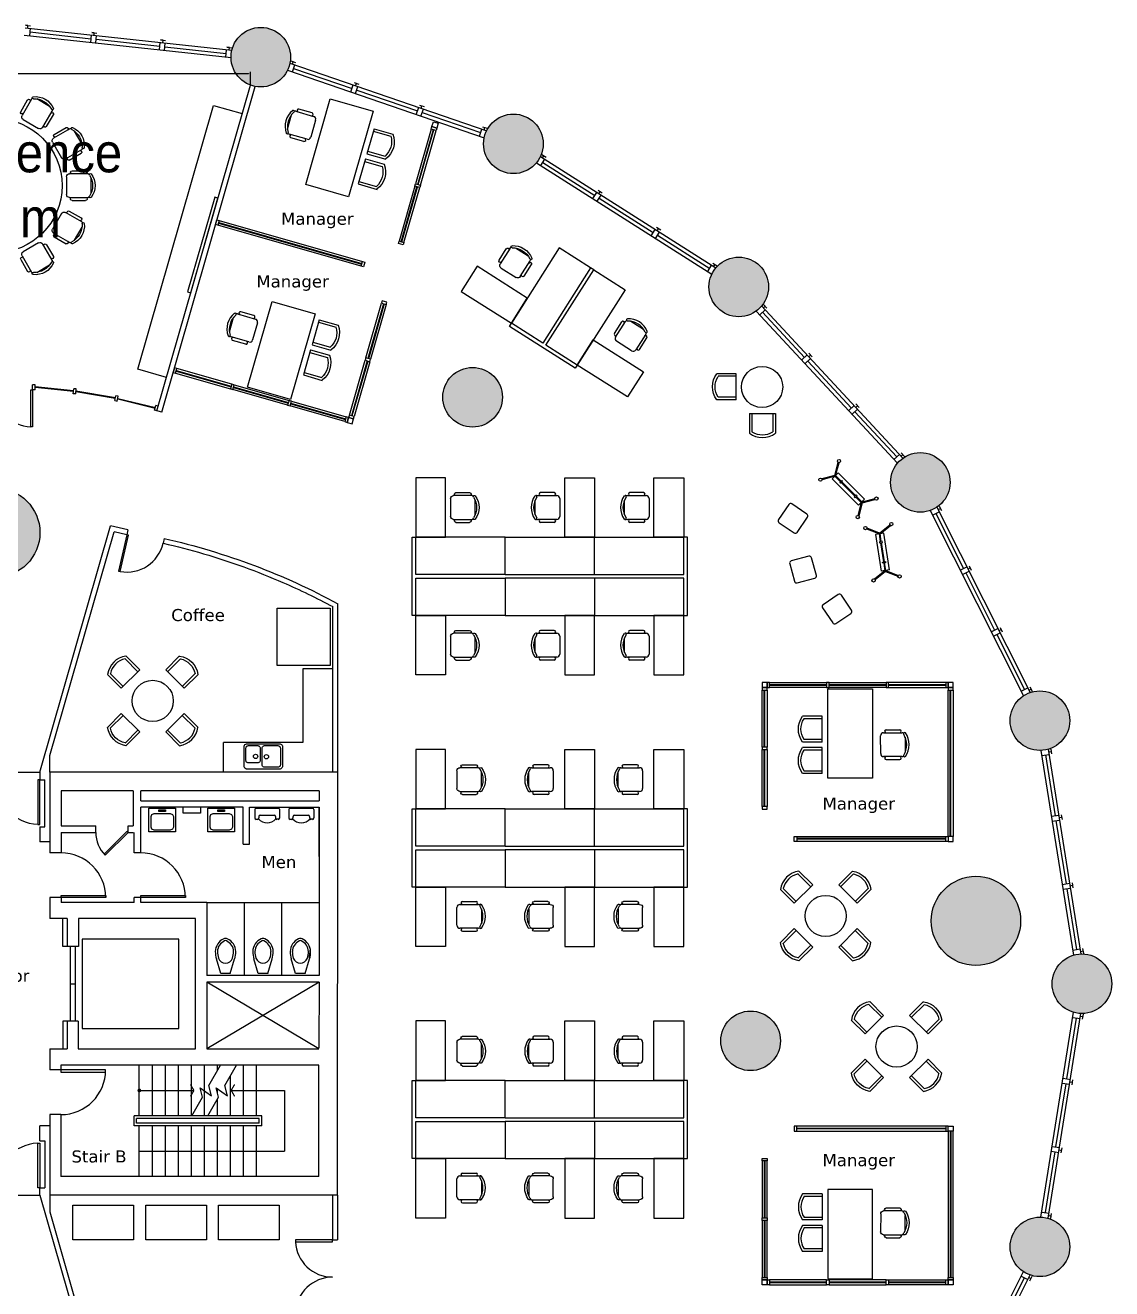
# Model space of a CAD drawing. Header units: centimetres. Extents: x -2286 to 2286, y -2018 to 2018.
# Drawn here: x 61 to 2286, y -625 to 1963 of the extents above; entities that cross this region are included whole.
import ezdxf
from ezdxf.enums import TextEntityAlignment as Align

# ---------------------------------------------------------------- set-up
doc = ezdxf.new("R2010")
doc.units = ezdxf.units.CM
for name, color, linetype in [('A-door', 3, 'Continuous'), ('A-door-elev', 44, 'Continuous'), ('A-eqpt', 181, 'Continuous'), ('A-flor-patn', 5, 'Continuous'), ('A-flor-shft', 5, 'Continuous'), ('A-flor-strs', 12, 'Continuous'), ('A-mlwk', 30, 'Continuous'), ('A-note', 7, 'Continuous'), ('A-plbg-fixt', 3, 'Continuous'), ('A-wall', 1, 'Continuous'), ('A-wall-core', 7, 'Continuous'), ('A-wall-head', 8, 'Continuous'), ('A-wall-shel', 9, 'Continuous'), ('Elevator', 6, 'Continuous'), ('Equipment', 8, 'Continuous'), ('Text', 7, 'Continuous')]:
    doc.layers.add(name, color=color, linetype=linetype)
for name, color, linetype, true_color in [('A-flor-fill', 7, 'Continuous', 0xe8eafd), ('A-furn', 7, 'Continuous', 0x007300), ('A-furn-glass', 7, 'Continuous', 0x009494), ('A-furn-syst', 7, 'Continuous', 0x850000), ('A-shel-fill', 7, 'Continuous', 0x949494)]:
    doc.layers.add(name, color=color, linetype=linetype, true_color=true_color)
doc.styles.add('Annotative', font='arial.ttf', dxfattribs={"width": 0.9, "height": 0.4})
doc.styles.get("Standard").update_dxf_attribs({"font": 'arial.ttf'})
doc.styles.add('Title', font='verdana.ttf')
doc.dimstyles.new('Annotative', dxfattribs={"dimtxt": 0.18, "dimasz": 0.18, "dimexe": 0.18, "dimexo": 0.0625, "dimgap": 0.09, "dimtad": 0, "dimtih": 1, "dimtoh": 1, "dimdec": 0, "dimzin": 0, "dimdsep": 46, "dimtxsty": 'Standard', "dimcen": 0.09, "dimadec": 0, "dimazin": 0, "dimtfac": 1, "dimtdec": 0, "dimtofl": 0, "dimtmove": 0, "dimatfit": 3, "dimfxl": 1, "dimtolj": 1, "dimtzin": 0, "dimarcsym": 0})

# ---------------------------------------------------------------- blocks, each defined once
blk = doc.blocks.new('OfficeChair')
at = {"color": 0}
for p, q in [((-12, 4.4), (-12, 15.4)), ((-9.6, 2.4), (-9.6, 17.4)), ((-6, 19.8), (6, 19.8)), ((9.6, 17.4), (9.6, 2.4)), ((12, 4.4), (12, 15.4)), ((7.2, 0), (-7.2, 0))]:
    blk.add_line(p, q, dxfattribs=at)
for centre, radius, start, end in [((0, 7), 16, 53.8255, 126.1745), ((0, 5.3), 15.7, 57.5758, 122.4242), ((-10.8, 15.4), 1.2, 0, 180), ((-8.9, 19.2), 0.863, 126.1745, 306.1745), ((-7.2, 17.4), 2.4, 153.7164, 180), ((8.9, 19.2), 0.863, 233.8255, 53.8255), ((7.2, 17.4), 2.4, 0, 26.2836), ((10.8, 15.4), 1.2, 0, 180), ((-10.8, 4.4), 1.2, 180, 0), ((-7.2, 2.4), 2.4, 180, 270), ((7.2, 2.4), 2.4, 270, 0), ((10.8, 4.4), 1.2, 180, 0)]:
    blk.add_arc(centre, radius, start, end, dxfattribs=at)
blk = doc.blocks.new('CoffeeChair')
at = {"linetype": 'Continuous'}
for p, q in [((-10.5, 0), (-10.5, 15.8)), ((-8.4, 0), (-8.4, 14.7)), ((8.4, 0), (8.4, 14.7)), ((10.5, 0), (10.5, 15.8)), ((10.5, 0), (-10.5, 0))]:
    blk.add_line(p, q, dxfattribs=at)
for radius, start, end in [(17.5, 53.2508, 126.7494), (15.4, 57.0637, 122.9369)]:
    blk.add_arc((0, 1.7), radius, start, end, dxfattribs=at)
blk = doc.blocks.new('Sink')
for points in [[(-13, 20.5), (13, 20.5), (13.6, 20.4), (14.2, 20.2), (14.8, 19.8), (15.2, 19.2), (15.4, 18.6), (15.5, 18), (15.5, 2.5), (15.4, 1.9), (15.2, 1.2), (14.8, 0.7), (14.2, 0.3), (13.6, 0.1), (13, 0), (-13, 0), (-13.6, 0.1), (-14.2, 0.3), (-14.8, 0.7), (-15.2, 1.2), (-15.4, 1.9), (-15.5, 2.5), (-15.5, 18), (-15.4, 18.6), (-15.2, 19.2), (-14.8, 19.8), (-14.2, 20.2), (-13.6, 20.4), (-13, 20.5)], [(-11.8, 19), (-1, 19), (-0.5, 18.9), (0, 18.7), (0.4, 18.4), (0.7, 18), (0.9, 17.5), (1, 17), (1, 3.5), (0.9, 3), (0.7, 2.5), (0.4, 2.1), (0, 1.8), (-0.5, 1.6), (-1, 1.5), (-11.8, 1.5), (-12.3, 1.6), (-12.8, 1.8), (-13.2, 2.1), (-13.5, 2.5), (-13.7, 3), (-13.8, 3.5), (-13.8, 17), (-13.7, 17.5), (-13.5, 18), (-13.2, 18.4), (-12.8, 18.7), (-12.3, 18.9), (-11.8, 19)], [(4.5, 15.5), (12, 15.5), (12.5, 15.4), (13, 15.2), (13.4, 14.9), (13.7, 14.5), (13.9, 14), (14, 13.5), (14, 3.5), (13.9, 3), (13.7, 2.5), (13.4, 2.1), (13, 1.8), (12.5, 1.6), (12, 1.5), (4.5, 1.5), (4, 1.6), (3.5, 1.8), (3.1, 2.1), (2.8, 2.5), (2.6, 3), (2.5, 3.5), (2.5, 13.5), (2.6, 14), (2.8, 14.5), (3.1, 14.9), (3.5, 15.2), (4, 15.4), (4.5, 15.5)]]:
    blk.add_lwpolyline(points)
for centre in [(-2.5, 10.5), (6.2, 10.2)]:
    blk.add_circle(centre, 1.75)
blk = doc.blocks.new('*D8')
at = {"layer": 'Defpoints', "color": 0, "transparency": 16777216}
for p in [(522.3, 1864), (-522.1, 1840.8), (522.3, 1840.8)]:
    blk.add_point(p, dxfattribs=at)
at = {"layer": 'Text', "color": 0, "lineweight": -2, "transparency": 16777216}
for p, q in [((-522.1, 1842.1), (-522.1, 1867.6)), ((-518.5, 1864), (-6.9, 1864)), ((518.7, 1864), (7.1, 1864)), ((522.3, 1842.1), (522.3, 1867.6))]:
    blk.add_line(p, q, dxfattribs=at)
at = {"layer": 'Text', "color": 0, "transparency": 16777216}
for points in [[(-518.5, 1864.6), (-518.5, 1863.4), (-522.1, 1864)], [(518.7, 1864.6), (518.7, 1863.4), (522.3, 1864)]]:
    blk.add_solid(points, dxfattribs=at)
at = {"layer": 'Text', "color": 0, "transparency": 16777216, "insert": (0.1, 1864), "char_height": 3.6, "attachment_point": 5}
blk.add_mtext('\\A1;1044', dxfattribs=at)

msp = doc.modelspace()

# ---------------------------------------------------------------- hatches: boundary and pattern name
at = {"layer": 'A-flor-fill'}
h = msp.add_hatch(color=256, dxfattribs=at)
h.dxf.hatch_style = 1
h.paths.add_polyline_path([(1038.4, 1201.3, 1), (916.5, 1201.3, 1)])
h.paths.add_polyline_path([(1916.5, 128.7, 1), (2099.4, 128.7, 1)])
h.paths.add_polyline_path([(1607.5, -116.9, 1), (1485.6, -116.9, 1)])
h.paths.add_polyline_path([(91.6, 924, 1), (-91.3, 924, 1)])
h.paths.add_polyline_path([(111.5, -760.3, 1), (50.5, -760.3, 1)])
h.paths.add_polyline_path([(732.6, -993.2, 1), (671.7, -993.2, 1)])
h.paths.add_polyline_path([(59.5, -1204.3, 1), (-123.4, -1204.3, 1)])
h.paths.add_polyline_path([(-973.9, -803.5, 1), (-1095.8, -803.5, 1)])
h.paths.add_polyline_path([(-1140.8, -685.1, 1), (-1201.8, -685.1, 1)])
h.paths.add_polyline_path([(-1052.9, 776.1, 1), (-1113.9, 776.1, 1)])
h.paths.add_polyline_path([(-1309.9, 671.1, 1), (-1127.1, 671.1, 1)])
at = {"layer": 'A-shel-fill'}
h = msp.add_hatch(color=256, dxfattribs=at)
h.dxf.hatch_style = 1
h.paths.add_polyline_path([(604.7, 1897.8, 1), (482.7, 1897.8, 1)])
h.paths.add_polyline_path([(1121.9, 1720.3, 1), (1000, 1720.3, 1)])
h.paths.add_polyline_path([(1461.4, 1427.3, 1), (1583.4, 1427.3, 1)])
h.paths.add_polyline_path([(1833.2, 1026.9, 1), (1955.1, 1026.9, 1)])
h.paths.add_polyline_path([(2200, 538.9, 1), (2078.1, 538.9, 1)])
h.paths.add_polyline_path([(2164.1, 0, 1), (2286, 0, 1)])
h.paths.add_polyline_path([(2200, -538.9, 1), (2078.1, -538.9, 1)])
h.paths.add_polyline_path([(1955.1, -1026.9, 1), (1833.2, -1026.9, 1)])
h.paths.add_polyline_path([(1583.4, -1427.3, 1), (1461.4, -1427.3, 1)])
h.paths.add_polyline_path([(1121.9, -1720.3, 1), (1000, -1720.3, 1)])
h.paths.add_polyline_path([(604.7, -1897.8, 1), (482.7, -1897.8, 1)])
h.paths.add_polyline_path([(-482.7, -1897.8, 1), (-604.7, -1897.8, 1)])
h.paths.add_polyline_path([(-1000, -1720.3, 1), (-1121.9, -1720.3, 1)])
h.paths.add_polyline_path([(-1461.4, -1427.3, 1), (-1583.4, -1427.3, 1)])
h.paths.add_polyline_path([(-1833.2, -1026.9, 1), (-1955.1, -1026.9, 1)])
h.paths.add_polyline_path([(-2200, -538.9, 1), (-2078.1, -538.9, 1)])
h.paths.add_polyline_path([(-2164.1, 0, 1), (-2286, 0, 1)])
h.paths.add_polyline_path([(-2078.1, 538.9, 1), (-2200, 538.9, 1)])
h.paths.add_polyline_path([(-1833.2, 1026.9, 1), (-1955.1, 1026.9, 1)])
h.paths.add_polyline_path([(-1583.4, 1427.3, 1), (-1461.4, 1427.3, 1)])
h.paths.add_polyline_path([(-1121.9, 1720.3, 1), (-1000, 1720.3, 1)])
h.paths.add_polyline_path([(-604.7, 1897.8, 1), (-482.7, 1897.8, 1)])

# ---------------------------------------------------------------- linework, layer by layer
at = {"layer": 'A-door'}
for points in [[(76.5, 1140.6), (72.7, 1140.6), (72.7, 1216.8), (76.5, 1216.8)], [(252.2, 845.2), (256, 844.4), (273.1, 918.6), (269.4, 919.5)], [(91.6, 417.9), (87.1, 417.9), (87.1, 326.5), (91.6, 326.5)], [(91.3, -417.9), (86.9, -417.9), (86.9, -326.5), (91.3, -326.5)], [(614.6, -524.6), (614.6, -528.4), (690.8, -528.4), (690.8, -524.6)]]:
    msp.add_lwpolyline(points, close=True, dxfattribs=at)
for points in [[(225.2, 263.3), (271.9, 309.9), (269.6, 312.2), (222.9, 265.5), (225.2, 263.3)], [(226.2, 176.6), (134.7, 176.6), (134.7, 181), (226.2, 181), (226.2, 176.6)], [(389.4, 176.6), (297.9, 176.6), (297.9, 181), (389.4, 181), (389.4, 176.6)], [(225.9, -176.6), (134.5, -176.6), (134.5, -181), (225.9, -181), (225.9, -176.6)]]:
    msp.add_lwpolyline(points, dxfattribs=at)
for centre, radius, start, end in [((76.5, 1216.8), 76.3, 180, 267.1376), ((269.4, 919.5), 76.3, 259.8729, 347.0104), ((91.6, 417.9), 91.4, 180, 267.217), ((271.9, 309.9), 66, 180, 225), ((134.7, 176.6), 91.4, 0, 90), ((297.9, 176.6), 91.4, 0, 90), ((134.5, -176.6), 91.4, 270, 0), ((91.3, -417.9), 91.4, 92.783, 180), ((690.8, -524.6), 76.3, 182.8477, 269.9853), ((690.8, -677.2), 76.3, 90.0147, 177.1523)]:
    msp.add_arc(centre, radius, start, end, dxfattribs=at)
at = {"layer": 'A-door-elev'}
for p, q in [((153.6, 76.3), (153.6, -76.3)), ((163.7, 76.3), (163.7, -76.3)), ((153.6, 0), (163.7, 0))]:
    msp.add_line(p, q, dxfattribs=at)
at = {"layer": 'A-eqpt'}
msp.add_lwpolyline([(685.8, 651.8), (577.4, 651.8), (577.4, 769.6), (685.8, 769.6)], close=True, dxfattribs=at)
at = {"layer": 'A-flor-patn'}
for centre, radius in [((977.4, 1201.3), 61), ((0.1, 924), 91.4), ((2008, 128.7), 91.4), ((1546.5, -116.9), 61)]:
    msp.add_circle(centre, radius, dxfattribs=at)
at = {"layer": 'A-flor-shft'}
for p, q in [((663.1, 3.2), (433, -133.4)), ((662.8, -133.4), (433.2, 3.2))]:
    msp.add_line(p, q, dxfattribs=at)
at = {"layer": 'A-flor-strs'}
for p, q in [((295, -270.6), (295, -166.4)), ((321.7, -270.6), (321.7, -166.4)), ((348.3, -270.6), (348.3, -166.4)), ((375, -270.6), (375, -166.4)), ((401.7, -270.6), (401.7, -166.4)), ((428.3, -270.6), (428.3, -166.4)), ((508.3, -270.6), (508.3, -166.4)), ((535, -270.6), (535, -166.4)), ((481.7, -270.6), (481.7, -188.3)), ((455, -224.5), (455, -215.2)), ((455, -270.6), (455, -235.5)), ((545.7, -270.6), (284.1, -270.6)), ((284.1, -290.9), (284.1, -270.6)), ((540.6, -275.7), (289.2, -275.7)), ((289.2, -285.8), (289.2, -275.7)), ((540.6, -285.8), (540.6, -275.7)), ((545.7, -290.9), (545.7, -270.6)), ((545.7, -290.9), (284.1, -290.9)), ((540.6, -285.8), (289.2, -285.8)), ((295, -343), (295, -290.9)), ((321.7, -395), (321.7, -290.9)), ((348.3, -395), (348.3, -290.9)), ((375, -395), (375, -290.9)), ((401.7, -395), (401.7, -290.9)), ((428.3, -395), (428.3, -290.9)), ((455, -395), (455, -290.9)), ((481.7, -395), (481.7, -290.9)), ((508.3, -395), (508.3, -290.9)), ((535, -395), (535, -290.9)), ((295, -343), (592.4, -343)), ((295, -395), (295, -343))]:
    msp.add_line(p, q, dxfattribs=at)
for points in [[(402.6, -270.6), (424.3, -232.1), (419.6, -213.3), (442.8, -229.6), (437.6, -208.6), (461.5, -166.4)], [(435.1, -270.6), (456.9, -232.1), (452.2, -213.3), (475.4, -229.6), (470.2, -208.6), (494.1, -166.4)]]:
    msp.add_lwpolyline(points, dxfattribs=at)
at = {"layer": 'A-flor-strs', "const_width": 2.54, "flags": 128}
for points in [[(406.8, -218.5), (399.7, -206.3)], [(483.1, -218.3), (490.1, -206.1)], [(406.8, -218.5), (399.7, -230.8)], [(483.1, -218.3), (490.1, -230.6)]]:
    msp.add_lwpolyline(points, dxfattribs=at)
at = {"layer": 'A-flor-strs', "const_width": 3.81, "flags": 128}
msp.add_lwpolyline([(293.1, -218.5, 1), (296.9, -218.5, 1)], format="xyb", close=True, dxfattribs=at)
at = {"layer": 'A-flor-strs', "flags": 128}
for points in [[(295, -218.5), (406.8, -218.5)], [(483.2, -218.5), (592.4, -218.5), (592.4, -343)]]:
    msp.add_lwpolyline(points, dxfattribs=at)
at = {"layer": 'A-furn'}
for p, q in [((1154.7, 1507.3), (1056.7, 1352.9)), ((1219, 1466.5), (1154.7, 1507.3)), ((1219, 1466.5), (1154.7, 1507.3)), ((1225.4, 1462.4), (1289.8, 1421.6)), ((1225.4, 1462.4), (1289.8, 1421.6)), ((1289.8, 1421.6), (1191.8, 1267.2)), ((1718.8, 1041.3), (1725.8, 1067.6)), ((1720.6, 1040.8), (1727.7, 1067.1)), ((1718.8, 1041.3), (1692.4, 1034.2)), ((1719.2, 1039.4), (1692.9, 1032.4)), ((1726, 1046.2), (1713.9, 1034.1)), ((1720.6, 1040.8), (1719.2, 1039.4)), ((1719.2, 1039.4), (1730.4, 1028.3)), ((1731.7, 1029.7), (1720.6, 1040.8)), ((1779.9, 992.3), (1726, 1046.2)), ((1713.9, 1034.1), (1767.7, 980.2)), ((1732.2, 1026.5), (1760.2, 998.5)), ((1761.5, 999.8), (1733.5, 1027.8)), ((1762, 996.7), (1773.1, 985.5)), ((1774.5, 986.9), (1763.3, 998)), ((1773.1, 985.5), (1766, 959.2)), ((1779.9, 992.3), (1767.7, 980.2)), ((1775, 985), (1767.9, 958.7)), ((1773.1, 985.5), (1774.5, 986.9)), ((1774.5, 986.9), (1800.8, 993.9)), ((1775, 985), (1801.3, 992.1)), ((1810.5, 923.1), (1785.1, 932.9)), ((1810.5, 923.1), (1831.7, 940.2)), ((1811.7, 921.6), (1832.9, 938.7)), ((1043.9, 914.4), (861.1, 914.4)), ((1043.9, 914.4), (1226.8, 914.4)), ((1043.9, 838.2), (1043.9, 914.4)), ((1043.9, 838.2), (1043.9, 914.4)), ((1226.8, 914.4), (1409.7, 914.4)), ((1226.8, 838.2), (1226.8, 914.4)), ((1809.8, 921.3), (1784.4, 931.1)), ((1819.2, 922.7), (1802.3, 920.1)), ((1802.3, 920.1), (1814, 844.8)), ((1811.7, 921.6), (1809.8, 921.3)), ((1809.8, 921.3), (1812.2, 905.7)), ((1814.1, 906), (1811.7, 921.6)), ((1831, 847.5), (1819.2, 922.7)), ((1812.6, 903.2), (1818.7, 864.1)), ((1820.6, 864.4), (1814.5, 903.5)), ((1819.1, 861.5), (1821.6, 846)), ((1823.4, 846.3), (1821, 861.8)), ((1043.9, 830.6), (1043.9, 754.4)), ((1043.9, 830.6), (1043.9, 754.4)), ((1226.8, 830.6), (1226.8, 754.4)), ((1821.6, 846), (1800.3, 828.9)), ((1822.7, 844.5), (1801.5, 827.4)), ((1831, 847.5), (1814, 844.8)), ((1821.6, 846), (1823.4, 846.3)), ((1822.7, 844.5), (1848.2, 834.7)), ((1823.4, 846.3), (1848.9, 836.4)), ((1043.9, 754.4), (861.1, 754.4)), ((1043.9, 754.4), (1226.8, 754.4)), ((1226.8, 754.4), (1409.7, 754.4)), ((1043.9, 358.1), (861.1, 358.1)), ((1043.9, 281.9), (1043.9, 358.1)), ((1043.9, 281.9), (1043.9, 358.1)), ((1043.9, 358.1), (1226.8, 358.1)), ((1226.8, 358.1), (1409.7, 358.1)), ((1226.8, 281.9), (1226.8, 358.1)), ((1043.9, 274.3), (1043.9, 198.1)), ((1043.9, 274.3), (1043.9, 198.1)), ((1226.8, 274.3), (1226.8, 198.1)), ((1043.9, 198.1), (861.1, 198.1)), ((1043.9, 198.1), (1226.8, 198.1)), ((1226.8, 198.1), (1409.7, 198.1)), ((1043.9, -198.1), (861.1, -198.1)), ((1043.9, -274.3), (1043.9, -198.1)), ((1043.9, -274.3), (1043.9, -198.1)), ((1043.9, -198.1), (1226.8, -198.1)), ((1226.8, -198.1), (1409.7, -198.1)), ((1226.8, -274.3), (1226.8, -198.1)), ((1043.9, -281.9), (1043.9, -358.1)), ((1043.9, -281.9), (1043.9, -358.1)), ((1226.8, -281.9), (1226.8, -358.1)), ((1043.9, -358.1), (861.1, -358.1)), ((1043.9, -358.1), (1226.8, -358.1)), ((1226.8, -358.1), (1409.7, -358.1))]:
    msp.add_line(p, q, dxfattribs=at)
for points in [[(686, 1812.5), (773.9, 1787.3), (723.5, 1611.5), (635.6, 1636.7)], [(1089.3, 1404.4), (986.4, 1469.7), (953.7, 1418.2), (1056.7, 1352.9)], [(567.1, 1397.4), (655, 1372.2), (604.6, 1196.4), (516.7, 1221.6)], [(1224.5, 1318.7), (1327.4, 1253.3), (1294.7, 1201.9), (1191.8, 1267.2)], [(922, 914.4), (922, 1036.3), (861.1, 1036.3), (861.1, 914.4)], [(1165.9, 914.4), (1165.9, 1036.3), (1226.8, 1036.3), (1226.8, 914.4)], [(1348.7, 914.4), (1348.7, 1036.3), (1409.7, 1036.3), (1409.7, 914.4)], [(1734.9, 1029.2), (1733.1, 1031), (1729, 1027), (1730.8, 1025.1)], [(1762.9, 1001.2), (1764.7, 999.4), (1760.6, 995.3), (1758.8, 997.1)], [(1816.4, 903.8), (1816, 906.3), (1810.3, 905.4), (1810.7, 902.9)], [(1822.5, 864.7), (1822.9, 862.1), (1817.2, 861.2), (1816.8, 863.8)], [(922, 754.4), (922, 632.5), (861.1, 632.5), (861.1, 754.4)], [(1165.9, 754.4), (1165.9, 632.5), (1226.8, 632.5), (1226.8, 754.4)], [(1348.7, 754.4), (1348.7, 632.5), (1409.7, 632.5), (1409.7, 754.4)], [(1796.1, 421.2), (1704.7, 421.1), (1704.5, 604), (1795.9, 604.1)], [(922, 358.1), (922, 480.1), (861.1, 480.1), (861.1, 358.1)], [(1165.9, 358.1), (1165.9, 480.1), (1226.8, 480.1), (1226.8, 358.1)], [(1348.7, 358.1), (1348.7, 480.1), (1409.7, 480.1), (1409.7, 358.1)], [(922, 198.1), (922, 76.2), (861.1, 76.2), (861.1, 198.1)], [(1165.9, 198.1), (1165.9, 76.2), (1226.8, 76.2), (1226.8, 198.1)], [(1348.7, 198.1), (1348.7, 76.2), (1409.7, 76.2), (1409.7, 198.1)], [(922, -198.1), (922, -76.2), (861.1, -76.2), (861.1, -198.1)], [(1165.9, -198.1), (1165.9, -76.2), (1226.8, -76.2), (1226.8, -198.1)], [(1348.7, -198.1), (1348.7, -76.2), (1409.7, -76.2), (1409.7, -198.1)], [(922, -358.1), (922, -480.1), (861.1, -480.1), (861.1, -358.1)], [(1165.9, -358.1), (1165.9, -480.1), (1226.8, -480.1), (1226.8, -358.1)], [(1348.7, -358.1), (1348.7, -480.1), (1409.7, -480.1), (1409.7, -358.1)], [(1796.1, -421.2), (1704.7, -421.1), (1704.5, -604), (1795.9, -604.1)]]:
    msp.add_lwpolyline(points, close=True, dxfattribs=at)
at = {"layer": 'A-furn', "flags": 128}
for points in [[(1604.9, 944.3), (1635.8, 923.3, 0.414214), (1642.2, 924.6), (1663.2, 955.4, 0.414214), (1661.9, 961.9), (1631.1, 982.8, 0.414214), (1624.6, 981.6), (1603.7, 950.7, 0.414214)], [(1642, 821), (1678, 830.7, 0.414214), (1681.3, 836.4), (1671.5, 872.4, 0.414214), (1665.8, 875.7), (1629.8, 866, 0.414214), (1626.6, 860.3), (1636.3, 824.3, 0.414214)], [(1721.1, 737.8), (1752, 758.6, 0.414214), (1753.3, 765.1), (1732.5, 796, 0.414214), (1726.1, 797.3), (1695.1, 776.4, 0.414214), (1693.9, 770), (1714.7, 739.1, 0.414214)]]:
    msp.add_lwpolyline(points, format="xyb", close=True, dxfattribs=at)
at = {"layer": 'A-furn'}
for centre, radius in [((0, 1634.7), 137.2), ((1727.6, 1070.5), 3.35), ((1689.6, 1032.5), 3.35), ((1804.2, 993.8), 3.35), ((1766.1, 955.9), 3.35), ((1781.7, 933.2), 3.35), ((1834.8, 941.4), 3.35), ((1798.4, 826.1), 3.35), ((1851.5, 834.4), 3.35)]:
    msp.add_circle(centre, radius, dxfattribs=at)
at = {"layer": 'A-furn-glass'}
for p, q in [((864.9, 1637.1), (897.1, 1749.4)), ((866.2, 1636.7), (898.3, 1749)), ((831.4, 1519.9), (863.5, 1632.2)), ((832.6, 1519.5), (864.8, 1631.8)), ((457.1, 1557.7), (750.1, 1473.8)), ((457.5, 1558.9), (750.5, 1475)), ((795, 1392.9), (762.8, 1280.6)), ((796.2, 1392.5), (764, 1280.2)), ((761.4, 1275.7), (729.2, 1163.4)), ((762.6, 1275.3), (730.4, 1163)), ((370.4, 1254.9), (482.7, 1222.8)), ((370.7, 1256.2), (483, 1224)), ((160.2, 1214.3), (81.4, 1222.6)), ((160.1, 1213.1), (81.4, 1221.3)), ((487.6, 1221.4), (599.9, 1189.2)), ((487.9, 1222.6), (600.2, 1190.4)), ((245.7, 1198.8), (165.1, 1212.6)), ((245.9, 1200), (165.3, 1213.9)), ((250.7, 1197.7), (327.5, 1179.1)), ((250.9, 1199), (327.8, 1180.3)), ((604.8, 1187.8), (717.1, 1155.6)), ((605.1, 1189), (717.4, 1156.8)), ((1574.5, 484.7), (1574.5, 601.5)), ((1575.8, 484.7), (1575.8, 601.5)), ((1702.1, 612.3), (1585.3, 612.3)), ((1702.1, 611.1), (1585.3, 611.1)), ((1824, 612.3), (1707.2, 612.3)), ((1824, 611.1), (1707.2, 611.1)), ((1946, 612.3), (1829.1, 612.3)), ((1946, 611.1), (1829.1, 611.1)), ((1955.5, 301.8), (1955.5, 601.5)), ((1956.8, 301.8), (1956.8, 601.5)), ((1574.5, 362.8), (1574.5, 479.6)), ((1575.8, 362.8), (1575.8, 479.6)), ((1946, 297.4), (1641.2, 297.4)), ((1946, 296.1), (1641.2, 296.1)), ((1946, -296.1), (1641.2, -296.1)), ((1946, -297.4), (1641.2, -297.4)), ((1955.5, -301.8), (1955.5, -601.5)), ((1956.8, -301.8), (1956.8, -601.5)), ((1574.5, -362.8), (1574.5, -479.6)), ((1575.8, -362.8), (1575.8, -479.6)), ((1574.5, -484.7), (1574.5, -601.5)), ((1575.8, -484.7), (1575.8, -601.5)), ((1702.1, -611.1), (1585.3, -611.1)), ((1702.1, -612.3), (1585.3, -612.3)), ((1824, -611.1), (1707.2, -611.1)), ((1824, -612.3), (1707.2, -612.3)), ((1946, -611.1), (1829.1, -611.1)), ((1946, -612.3), (1829.1, -612.3))]:
    msp.add_line(p, q, dxfattribs=at)
at = {"layer": 'A-furn-syst'}
for p, q in [((892.8, 1750.6), (860.7, 1638.3)), ((870.4, 1635.5), (902.6, 1747.8)), ((859.3, 1633.4), (827.1, 1521.1)), ((836.9, 1518.3), (869, 1630.6)), ((748.9, 1469.5), (455.9, 1553.4)), ((458.7, 1563.2), (751.7, 1479.3)), ((1219, 1466.5), (1121, 1312.1)), ((1127.5, 1308), (1225.4, 1462.4)), ((1225.4, 1462.4), (1219, 1466.5)), ((758.5, 1281.8), (790.7, 1394.1)), ((800.5, 1391.3), (768.3, 1279)), ((1052.6, 1346.5), (1056.7, 1352.9)), ((1187.7, 1260.7), (1052.6, 1346.5)), ((1121, 1312.1), (1056.7, 1352.9)), ((1191.8, 1267.2), (1127.5, 1308)), ((725, 1164.6), (757.1, 1276.9)), ((766.9, 1274.1), (734.7, 1161.8)), ((369.1, 1250.7), (481.5, 1218.5)), ((484.3, 1228.3), (371.9, 1260.4)), ((1191.8, 1267.2), (1187.7, 1260.7)), ((598.7, 1184.9), (486.3, 1217.1)), ((489.1, 1226.9), (601.5, 1194.7)), ((606.4, 1193.3), (718.7, 1161.1)), ((715.9, 1151.3), (603.6, 1183.5)), ((853.4, 754.4), (853.4, 914.4)), ((853.4, 914.4), (861.1, 914.4)), ((861.1, 838.2), (861.1, 914.4)), ((1417.3, 914.4), (1409.7, 914.4)), ((1409.7, 838.2), (1409.7, 914.4)), ((1417.3, 754.4), (1417.3, 914.4)), ((1043.9, 838.2), (861.1, 838.2)), ((861.1, 754.4), (861.1, 830.6)), ((861.1, 830.6), (1043.9, 830.6)), ((1043.9, 838.2), (1226.8, 838.2)), ((1226.8, 830.6), (1043.9, 830.6)), ((1226.8, 838.2), (1409.7, 838.2)), ((1409.7, 830.6), (1226.8, 830.6)), ((1409.7, 754.4), (1409.7, 830.6)), ((861.1, 754.4), (853.4, 754.4)), ((1409.7, 754.4), (1417.3, 754.4)), ((1570, 484.7), (1570, 601.5)), ((1580.2, 601.5), (1580.2, 484.7)), ((1585.3, 616.8), (1702.1, 616.8)), ((1702.1, 606.6), (1585.3, 606.6)), ((1707.2, 616.8), (1824, 616.8)), ((1824, 606.6), (1707.2, 606.6)), ((1946, 616.8), (1829.1, 616.8)), ((1829.1, 606.6), (1946, 606.6)), ((1951, 301.8), (1951, 601.5)), ((1961.2, 601.5), (1961.2, 301.8)), ((1570, 362.8), (1570, 479.6)), ((1580.2, 479.6), (1580.2, 362.8)), ((853.4, 198.1), (853.4, 358.1)), ((853.4, 358.1), (861.1, 358.1)), ((861.1, 281.9), (861.1, 358.1)), ((1417.3, 358.1), (1409.7, 358.1)), ((1409.7, 281.9), (1409.7, 358.1)), ((1417.3, 198.1), (1417.3, 358.1)), ((1641.2, 301.8), (1946, 301.8)), ((1946, 291.7), (1641.2, 291.7)), ((1043.9, 281.9), (861.1, 281.9)), ((861.1, 198.1), (861.1, 274.3)), ((861.1, 274.3), (1043.9, 274.3)), ((1043.9, 281.9), (1226.8, 281.9)), ((1226.8, 274.3), (1043.9, 274.3)), ((1226.8, 281.9), (1409.7, 281.9)), ((1409.7, 274.3), (1226.8, 274.3)), ((1409.7, 198.1), (1409.7, 274.3)), ((861.1, 198.1), (853.4, 198.1)), ((1409.7, 198.1), (1417.3, 198.1)), ((853.4, -358.1), (853.4, -198.1)), ((853.4, -198.1), (861.1, -198.1)), ((861.1, -274.3), (861.1, -198.1)), ((1417.3, -198.1), (1409.7, -198.1)), ((1409.7, -274.3), (1409.7, -198.1)), ((1417.3, -358.1), (1417.3, -198.1)), ((1043.9, -274.3), (861.1, -274.3)), ((861.1, -358.1), (861.1, -281.9)), ((861.1, -281.9), (1043.9, -281.9)), ((1043.9, -274.3), (1226.8, -274.3)), ((1226.8, -281.9), (1043.9, -281.9)), ((1226.8, -274.3), (1409.7, -274.3)), ((1409.7, -281.9), (1226.8, -281.9)), ((1409.7, -358.1), (1409.7, -281.9)), ((1946, -291.7), (1641.2, -291.7)), ((1641.2, -301.8), (1946, -301.8)), ((1951, -301.8), (1951, -601.5)), ((1961.2, -601.5), (1961.2, -301.8)), ((861.1, -358.1), (853.4, -358.1)), ((1409.7, -358.1), (1417.3, -358.1)), ((1570, -362.8), (1570, -479.6)), ((1580.2, -479.6), (1580.2, -362.8)), ((1570, -484.7), (1570, -601.5)), ((1580.2, -601.5), (1580.2, -484.7)), ((1702.1, -606.6), (1585.3, -606.6)), ((1585.3, -616.8), (1702.1, -616.8)), ((1824, -606.6), (1707.2, -606.6)), ((1707.2, -616.8), (1824, -616.8)), ((1829.1, -606.6), (1946, -606.6)), ((1946, -616.8), (1829.1, -616.8))]:
    msp.add_line(p, q, dxfattribs=at)
for points in [[(904, 1752.7), (894.2, 1755.5), (897, 1765.3), (906.8, 1762.5)], [(902.6, 1747.8), (892.8, 1750.6), (894.2, 1755.5), (904, 1752.7)], [(869, 1630.6), (859.3, 1633.4), (860.7, 1638.3), (870.4, 1635.5)], [(451, 1554.8), (453.8, 1564.6), (458.7, 1563.2), (455.9, 1553.4)], [(835.5, 1513.4), (825.7, 1516.2), (827.1, 1521.1), (836.9, 1518.3)], [(756.6, 1477.9), (753.8, 1468.1), (748.9, 1469.5), (751.7, 1479.3)], [(801.9, 1396.2), (792.1, 1399), (790.7, 1394.1), (800.5, 1391.3)], [(768.3, 1279), (758.5, 1281.8), (757.1, 1276.9), (766.9, 1274.1)], [(367.1, 1261.8), (364.3, 1252.1), (369.1, 1250.7), (371.9, 1260.4)], [(484.3, 1228.3), (481.5, 1218.5), (486.3, 1217.1), (489.1, 1226.9)], [(601.5, 1194.7), (598.7, 1184.9), (603.6, 1183.5), (606.4, 1193.3)], [(734.7, 1161.8), (725, 1164.6), (723.6, 1159.7), (733.3, 1156.9)], [(718.7, 1161.1), (715.9, 1151.3), (720.8, 1149.9), (723.6, 1159.7)], [(733.3, 1156.9), (723.6, 1159.7), (720.8, 1149.9), (730.5, 1147.1)], [(1570, 606.6), (1580.2, 606.6), (1580.2, 616.8), (1570, 616.8)], [(1570, 601.5), (1580.2, 601.5), (1580.2, 606.6), (1570, 606.6)], [(1585.3, 606.6), (1585.3, 616.8), (1580.2, 616.8), (1580.2, 606.6)], [(1707.2, 606.6), (1707.2, 616.8), (1702.1, 616.8), (1702.1, 606.6)], [(1829.1, 606.6), (1829.1, 616.8), (1824, 616.8), (1824, 606.6)], [(1951, 606.6), (1951, 616.8), (1946, 616.8), (1946, 606.6)], [(1951, 606.6), (1961.2, 606.6), (1961.2, 616.8), (1951, 616.8)], [(1951, 601.5), (1961.2, 601.5), (1961.2, 606.6), (1951, 606.6)], [(1570, 479.6), (1580.2, 479.6), (1580.2, 484.7), (1570, 484.7)], [(1570, 357.7), (1580.2, 357.7), (1580.2, 362.8), (1570, 362.8)], [(1636.1, 291.7), (1636.1, 301.8), (1641.2, 301.8), (1641.2, 291.7)], [(1951, 301.8), (1951, 291.7), (1946, 291.7), (1946, 301.8)], [(1951, 291.7), (1961.2, 291.7), (1961.2, 301.8), (1951, 301.8)], [(1636.1, -291.7), (1636.1, -301.8), (1641.2, -301.8), (1641.2, -291.7)], [(1951, -301.8), (1951, -291.7), (1946, -291.7), (1946, -301.8)], [(1951, -291.7), (1961.2, -291.7), (1961.2, -301.8), (1951, -301.8)], [(1570, -357.7), (1580.2, -357.7), (1580.2, -362.8), (1570, -362.8)], [(1570, -479.6), (1580.2, -479.6), (1580.2, -484.7), (1570, -484.7)], [(1570, -601.5), (1580.2, -601.5), (1580.2, -606.6), (1570, -606.6)], [(1570, -606.6), (1580.2, -606.6), (1580.2, -616.8), (1570, -616.8)], [(1585.3, -606.6), (1585.3, -616.8), (1580.2, -616.8), (1580.2, -606.6)], [(1707.2, -606.6), (1707.2, -616.8), (1702.1, -616.8), (1702.1, -606.6)], [(1829.1, -606.6), (1829.1, -616.8), (1824, -616.8), (1824, -606.6)], [(1951, -606.6), (1951, -616.8), (1946, -616.8), (1946, -606.6)], [(1951, -601.5), (1961.2, -601.5), (1961.2, -606.6), (1951, -606.6)], [(1951, -606.6), (1961.2, -606.6), (1961.2, -616.8), (1951, -616.8)]]:
    msp.add_lwpolyline(points, close=True, dxfattribs=at)
for centre in [(1570.2, 1222.3), (322.4, 579.3), (1700.3, 138.9), (1845.5, -128.6)]:
    msp.add_circle(centre, 42.2, dxfattribs=at)
at = {"layer": 'A-mlwk'}
for p, q in [((292.1, 1258.6), (446.9, 1799)), ((446.9, 1799), (505.4, 1782.2)), ((350.7, 1241.8), (292.1, 1258.6)), ((630, 644.7), (630, 494.1)), ((691, 644.7), (630, 644.7)), ((630, 494.1), (467.5, 494.1)), ((467.5, 433.1), (467.5, 494.1))]:
    msp.add_line(p, q, dxfattribs=at)
at = {"layer": 'A-plbg-fixt'}
for p, q in [((314.5, 311.5), (314.5, 359.5)), ((314.5, 359.5), (369.3, 359.5)), ((318.9, 320.6), (318.9, 342.8)), ((325.5, 348.6), (358.3, 348.6)), ((335.2, 352.5), (335.2, 355.9)), ((335.2, 355.9), (348.6, 355.9)), ((348.6, 352.5), (335.2, 352.5)), ((348.6, 355.9), (348.6, 352.5)), ((364.8, 342.8), (364.8, 320.6)), ((369.3, 359.5), (369.3, 311.5)), ((435.2, 311.5), (435.2, 359.5)), ((435.2, 359.5), (490.1, 359.5)), ((439.7, 320.6), (439.7, 342.8)), ((446.3, 348.6), (479, 348.6)), ((455.9, 355.9), (469.4, 355.9)), ((455.9, 352.5), (455.9, 355.9)), ((469.4, 352.5), (455.9, 352.5)), ((469.4, 355.9), (469.4, 352.5)), ((485.6, 342.8), (485.6, 320.6)), ((490.1, 359.5), (490.1, 311.5)), ((531.2, 356.6), (531.2, 339.6)), ((534, 359.5), (579.5, 359.5)), ((534, 336.8), (536.9, 336.8)), ((539.7, 342.4), (539.7, 339.6)), ((542.5, 345.3), (570.9, 345.3)), ((573.8, 342.4), (573.8, 339.6)), ((579.5, 336.8), (576.6, 336.8)), ((582.3, 356.6), (582.3, 339.6)), ((601.1, 356.6), (601.1, 339.6)), ((603.9, 359.5), (649.4, 359.5)), ((603.9, 336.8), (606.8, 336.8)), ((609.6, 342.4), (609.6, 339.6)), ((612.5, 345.3), (640.8, 345.3)), ((643.7, 342.4), (643.7, 339.6)), ((649.4, 336.8), (646.5, 336.8)), ((652.2, 356.6), (652.2, 339.6)), ((369.3, 311.5), (314.5, 311.5)), ((358.3, 314.8), (325.5, 314.8)), ((490.1, 311.5), (435.2, 311.5)), ((479, 314.8), (446.3, 314.8)), ((433.2, 166.4), (663.1, 166.4)), ((509.8, 166.4), (509.8, 16.6)), ((586.4, 166.4), (586.4, 16.6)), ((461.7, 20.8), (452.8, 51.1)), ((481.3, 20.8), (490.2, 51.1)), ((538.3, 20.8), (529.4, 51.1)), ((557.9, 20.8), (566.8, 51.1)), ((614.9, 20.8), (606, 51.1)), ((634.5, 20.8), (643.5, 51.1)), ((481.3, 20.8), (461.7, 20.8)), ((557.9, 20.8), (538.3, 20.8)), ((634.5, 20.8), (614.9, 20.8))]:
    msp.add_line(p, q, dxfattribs=at)
for points in [[(318.9, 342.8), (320.9, 346.9), (325.5, 348.6)], [(358.3, 348.6), (362.9, 346.9), (364.8, 342.8)], [(420.5, 362), (420.5, 349.3), (384.9, 349.3), (384.9, 362)], [(439.7, 342.8), (441.6, 346.9), (446.3, 348.6)], [(479, 348.6), (483.7, 346.9), (485.6, 342.8)], [(325.5, 314.8), (320.9, 316.5), (318.9, 320.6)], [(364.8, 320.6), (362.9, 316.5), (358.3, 314.8)], [(446.3, 314.8), (441.6, 316.5), (439.7, 320.6)], [(485.6, 320.6), (483.7, 316.5), (479, 314.8)]]:
    msp.add_lwpolyline(points, dxfattribs=at)
for centre, radius, start, end in [((534, 356.6), 2.84, 90, 180), ((534, 339.6), 2.84, 180, 270), ((536.9, 339.6), 2.84, 270, 0), ((556.7, 353.2), 23.7, 221.0916, 318.9084), ((542.5, 342.4), 2.84, 90, 180), ((570.9, 342.4), 2.84, 0, 90), ((576.6, 339.6), 2.84, 180, 270), ((579.5, 356.6), 2.84, 0, 90), ((579.5, 339.6), 2.84, 270, 0), ((603.9, 356.6), 2.84, 90, 180), ((603.9, 339.6), 2.84, 180, 270), ((606.8, 339.6), 2.84, 270, 0), ((626.6, 353.2), 23.7, 221.0916, 318.9084), ((612.5, 342.4), 2.84, 90, 180), ((640.8, 342.4), 2.84, 0, 90), ((646.5, 339.6), 2.84, 180, 270), ((649.4, 356.6), 2.84, 0, 90), ((649.4, 339.6), 2.84, 270, 0), ((479.5, 65.4), 29, 113.5877, 178.8418), ((479.5, 65.4), 24.5, 113.5877, 178.8418), ((471.5, 83.8), 9, 66.4123, 113.5877), ((471.5, 83.8), 4.5, 66.4123, 113.5877), ((463.5, 65.4), 24.5, 1.1582, 66.4123), ((463.5, 65.4), 29, 1.1582, 66.4123), ((556.1, 65.4), 29, 113.5877, 178.8418), ((556.1, 65.4), 24.5, 113.5877, 178.8418), ((548.1, 83.8), 9, 66.4123, 113.5877), ((548.1, 83.8), 4.5, 66.4123, 113.5877), ((540.1, 65.4), 24.5, 1.1582, 66.4123), ((540.1, 65.4), 29, 1.1582, 66.4123), ((632.8, 65.4), 29, 113.5877, 178.8418), ((632.8, 65.4), 24.5, 113.5877, 178.8418), ((624.7, 83.8), 9, 66.4123, 113.5877), ((624.7, 83.8), 4.5, 66.4123, 113.5877), ((616.7, 65.4), 24.5, 1.1582, 66.4123), ((616.7, 65.4), 29, 1.1582, 66.4123), ((506.9, 67), 56.4, 180.9933, 196.391), ((506.9, 67), 51.9, 180.9933, 196.391), ((471.5, 58), 15.5, 201.261, 338.739), ((436.1, 67), 51.9, 343.609, 359.0067), ((436.1, 67), 56.4, 343.609, 359.0067), ((583.5, 67), 56.4, 180.9933, 196.391), ((583.5, 67), 51.9, 180.9933, 196.391), ((548.1, 58), 15.5, 201.261, 338.739), ((512.7, 67), 51.9, 343.609, 359.0067), ((512.7, 67), 56.4, 343.609, 359.0067), ((660.1, 67), 56.4, 180.9933, 196.391), ((660.1, 67), 51.9, 180.9933, 196.391), ((624.7, 58), 15.5, 201.261, 338.739), ((589.4, 67), 51.9, 343.609, 359.0067), ((588.3, 69.8), 56.4, 343.609, 359.0067), ((589.4, 67), 56.4, 343.609, 359.0067)]:
    msp.add_arc(centre, radius, start, end, dxfattribs=at)
at = {"layer": 'A-wall'}
for p, q in [((331.1, 1173.4), (522.3, 1840.8)), ((340.9, 1170.6), (532.1, 1838)), ((76.3, 1216.8), (76.3, 1227)), ((76.3, 1216.8), (76.3, 1227)), ((81.4, 1227), (76.3, 1227)), ((81.4, 1216.8), (76.3, 1216.8)), ((81.4, 1216.8), (81.4, 1227)), ((159.7, 1208.6), (160.6, 1218.8)), ((165.7, 1218.3), (160.6, 1218.8)), ((164.7, 1208.2), (165.7, 1218.3)), ((164.7, 1208.2), (159.7, 1208.6)), ((244.8, 1194.4), (246.8, 1204.4)), ((244.8, 1194.4), (249.8, 1193.4)), ((251.8, 1203.3), (246.8, 1204.4)), ((249.8, 1193.4), (251.8, 1203.3)), ((326.2, 1174.8), (329, 1184.6)), ((340.9, 1170.6), (326.2, 1174.8)), ((333.9, 1183.2), (329, 1184.6)), ((91.6, 433.1), (236.1, 937.6)), ((271.7, 929.4), (236.1, 937.6)), ((111.9, 467.2), (243.2, 925.5)), ((269.4, 919.5), (243.2, 925.5)), ((271.7, 929.4), (269.4, 919.5)), ((345.9, 912.3), (343.6, 902.4)), ((701.2, 433.1), (701.2, 778.3)), ((691, 433.1), (691, 772.4)), ((111.9, 433.1), (111.9, 467.2)), ((91.6, 433.1), (91.6, 417.9)), ((91.6, 417.9), (101.7, 417.9)), ((101.7, 321.4), (101.7, 417.9)), ((91.6, 321.4), (101.7, 321.4)), ((91.6, 321.4), (91.6, 290.9)), ((111.9, 290.9), (91.6, 290.9)), ((138.5, 76.3), (138.5, 133.4)), ((147.4, 76.3), (138.5, 76.3)), ((138.3, -76.3), (138.3, -133.4)), ((147.2, -76.3), (138.3, -76.3)), ((111.6, -290.9), (91.3, -290.9)), ((91.3, -321.4), (91.3, -290.9)), ((91.3, -321.4), (101.5, -321.4)), ((101.5, -321.4), (101.5, -417.9)), ((91.3, -417.9), (101.5, -417.9)), ((91.3, -433.1), (91.3, -417.9)), ((91.6, -433.1), (234.9, -933.5)), ((111.9, -433.1), (111.9, -467.2)), ((690.8, -433.1), (690.8, -524.6)), ((700.9, -433.1), (700.9, -524.6)), ((111.9, -467.2), (242.2, -922.1)), ((690.8, -524.6), (700.9, -524.6))]:
    msp.add_line(p, q, dxfattribs=at)
at = {"layer": 'A-wall', "extrusion": (0, 0, -1)}
msp.add_ellipse((0.2, 0.1), major_axis=(1219.2, 0), ratio=0.780188, start_param=11.283053, end_param=11.608067, dxfattribs=at)
at = {"layer": 'A-wall'}
msp.add_open_spline([(343.6, 902.4), (371.6, 895.9), (399.3, 888.7), (482.5, 864.3), (536.7, 844.6), (623.9, 806.8), (658, 790.2), (691, 772.4)], degree=3, knots=[11.283053, 11.283053, 11.283053, 11.283053, 11.3553813, 11.3553813, 11.5032143, 11.5032143, 11.6027456, 11.6027456, 11.6027456, 11.6027456], dxfattribs=at)
at = {"layer": 'A-wall-core'}
for p, q in [((701.2, 433.1), (111.9, 433.1)), ((111.9, 433.1), (111.9, 268)), ((700.9, -433.1), (701.2, 433.1)), ((282.1, 395), (134.7, 395)), ((134.7, 395), (134.7, 323.3)), ((282.1, 395), (282.1, 323.3)), ((663.1, 395), (297.9, 395)), ((297.9, 374.7), (297.9, 395)), ((663.1, 395), (663.1, 374.7)), ((297.9, 374.7), (663.1, 374.7)), ((663.1, 385.8), (663.1, 374.7)), ((297.9, 268), (297.9, 362)), ((507.5, 362), (297.9, 362)), ((507.5, 285.8), (507.5, 362)), ((520.8, 362), (663.1, 362)), ((520.8, 285.8), (520.8, 362)), ((663.1, 362), (663.1, 16.6)), ((663.1, 260.4), (663.1, 362)), ((134.7, 323.3), (205.9, 323.3)), ((205.9, 309.9), (205.9, 323.3)), ((271.9, 309.9), (271.9, 323.3)), ((271.9, 323.3), (282.1, 323.3)), ((134.7, 309.9), (134.7, 268)), ((134.7, 309.9), (205.9, 309.9)), ((271.9, 309.9), (282.1, 309.9)), ((284.6, 268), (284.6, 309.9)), ((507.5, 285.8), (520.8, 285.8)), ((134.7, 268), (111.9, 268)), ((297.9, 268), (284.6, 268)), ((111.6, 176.6), (111.6, 133.4)), ((134.7, 176.6), (111.6, 176.6)), ((134.7, 176.6), (134.7, 166.4)), ((284.6, 166.4), (134.7, 166.4)), ((297.3, 176.6), (284.6, 176.6)), ((284.6, 166.4), (284.6, 176.6)), ((297.9, 166.4), (297.9, 176.6)), ((433.2, 166.4), (297.9, 166.4)), ((433.2, 166.4), (433.2, 16.6)), ((147.4, 133.4), (111.6, 133.4)), ((147.4, 133.4), (147.4, 76.3)), ((410.1, 133.4), (170.3, 133.4)), ((170.3, 133.4), (170.3, 76.3)), ((410.1, -133.4), (410.1, 133.4)), ((170.3, 76.3), (147.4, 76.3)), ((433.2, 3.2), (433, -133.4)), ((663.1, 16.6), (433.2, 16.6)), ((663.1, 3.2), (433.2, 3.2)), ((663.1, 3.2), (662.8, -132.1)), ((147.2, -76.3), (147.2, -133.4)), ((170.1, -76.3), (147.2, -76.3)), ((170.1, -76.3), (170.1, -133.4)), ((111.6, -133.4), (111.6, -176.6)), ((111.6, -133.4), (147.2, -133.4)), ((170.1, -133.4), (410.1, -133.4)), ((433, -133.4), (662.8, -133.4)), ((134.5, -176.6), (111.6, -176.6)), ((662.8, -166.4), (134.5, -166.4)), ((134.5, -166.4), (134.5, -176.6)), ((455, -177.9), (455, -166.4)), ((662.8, -395), (662.8, -166.4)), ((111.6, -268), (111.6, -433.1)), ((134.5, -268), (111.6, -268)), ((134.5, -268), (134.5, -395)), ((662.8, -395), (134.5, -395)), ((700.9, -433.1), (111.6, -433.1))]:
    msp.add_line(p, q, dxfattribs=at)
at = {"layer": 'A-wall-head'}
for p, q in [((-91.3, 433.1), (91.6, 433.1)), ((-91.6, -433.1), (91.3, -433.1))]:
    msp.add_line(p, q, dxfattribs=at)
at = {"layer": 'A-wall-shel'}
for p, q in [((59.3, 1943), (482.7, 1896.8)), ((61, 1958.2), (484.4, 1911.9)), ((67, 1962.6), (62, 1963.2)), ((62, 1963.2), (72.1, 1962)), ((66.5, 1957.5), (67, 1962.6)), ((71.5, 1957), (69.9, 1941.8)), ((70.7, 1949.4), (196.4, 1935.7)), ((195.6, 1928.1), (197.2, 1943.3)), ((202.8, 1947.8), (197.8, 1948.3)), ((197.8, 1948.3), (207.9, 1947.2)), ((202.3, 1942.7), (202.8, 1947.8)), ((205.7, 1927), (207.3, 1942.2)), ((206.5, 1934.6), (337.2, 1920.3)), ((336.4, 1912.8), (338, 1927.9)), ((343.6, 1932.4), (338.6, 1933)), ((338.6, 1933), (348.7, 1931.9)), ((343.1, 1927.4), (343.6, 1932.4)), ((346.5, 1911.7), (348.1, 1926.8)), ((347.3, 1919.2), (473, 1905.5)), ((479.4, 1917.6), (474.4, 1918.2)), ((474.4, 1918.2), (484.5, 1917)), ((478.9, 1912.5), (479.4, 1917.6)), ((472.2, 1898), (473.8, 1913.1)), ((605.5, 1890), (615.1, 1886.7)), ((598.4, 1871), (1001.2, 1732.8)), ((603.4, 1885.4), (1006.2, 1747.2)), ((608.5, 1867.5), (613.4, 1881.9)), ((608.6, 1883.6), (610.3, 1888.4)), ((611, 1874.7), (730.5, 1833.7)), ((728, 1826.5), (733, 1840.9)), ((734.6, 1845.7), (744.3, 1842.4)), ((737.7, 1823.2), (742.6, 1837.6)), ((737.8, 1839.3), (739.4, 1844.1)), ((740.1, 1830.4), (864.5, 1787.7)), ((862, 1780.5), (867, 1794.9)), ((868.6, 1799.7), (878.2, 1796.5)), ((871.6, 1777.2), (876.6, 1791.6)), ((871.8, 1793.3), (873.4, 1798.1)), ((874.1, 1784.4), (993.7, 1743.4)), ((991.2, 1736.2), (996.1, 1750.6)), ((997.8, 1755.4), (1007.4, 1752.1)), ((1000.9, 1749), (1002.6, 1753.8)), ((1116.1, 1694.3), (1475.4, 1466.2)), ((1116.9, 1675.8), (1125.1, 1688.6)), ((1119.2, 1698.4), (1127.8, 1692.9)), ((1120.8, 1691.4), (1123.5, 1695.7)), ((1121, 1682.2), (1227.6, 1614.5)), ((1107.9, 1681.5), (1467.3, 1453.3)), ((1223.5, 1608.1), (1231.7, 1620.9)), ((1232.1, 1602.6), (1240.3, 1615.5)), ((1234.4, 1625.2), (1243, 1619.8)), ((1236, 1618.2), (1238.7, 1622.5)), ((1236.2, 1609), (1347.1, 1538.6)), ((1343, 1532.2), (1351.2, 1545)), ((1351.6, 1526.7), (1359.8, 1539.6)), ((1353.9, 1549.3), (1362.5, 1543.9)), ((1355.5, 1542.3), (1358.2, 1546.6)), ((1355.7, 1533.2), (1462.8, 1465.2)), ((1469.6, 1475.9), (1478.1, 1470.5)), ((1458.7, 1458.7), (1466.8, 1471.6)), ((1471.1, 1468.9), (1473.9, 1473.2)), ((1558, 1377.8), (1847.4, 1066.1)), ((1565.2, 1370), (1576.4, 1380.4)), ((1569.1, 1388.2), (1858.6, 1076.4)), ((1570.8, 1375.2), (1656.7, 1282.7)), ((1572.9, 1384.1), (1576.6, 1387.6)), ((1573.2, 1391.3), (1580.1, 1383.8)), ((1651.1, 1277.5), (1662.3, 1287.9)), ((1658, 1270.1), (1669.2, 1280.4)), ((1663.6, 1275.2), (1752.9, 1179)), ((1665.7, 1284.1), (1669.4, 1287.6)), ((1666, 1291.3), (1672.9, 1283.9)), ((1747.4, 1173.8), (1758.5, 1184.2)), ((1754.3, 1166.4), (1765.4, 1176.7)), ((1759.9, 1171.6), (1845.7, 1079)), ((1762, 1180.5), (1765.7, 1183.9)), ((1762.2, 1187.6), (1769.2, 1180.2)), ((1855.1, 1087.7), (1862, 1080.2)), ((1840.2, 1073.9), (1851.3, 1084.2)), ((1854.8, 1080.5), (1858.5, 1084)), ((1914.5, 969.5), (2105.1, 589.6)), ((1919.2, 959.9), (1932.8, 966.8)), ((1926, 963.4), (1982.6, 850.6)), ((1928.1, 976.3), (2118.7, 596.4)), ((1930.6, 971.3), (1935.1, 973.6)), ((1932.8, 978.1), (1937.4, 969.1)), ((1975.8, 847.2), (1989.4, 854.1)), ((1994, 856.3), (1998.5, 847.3)), ((1980.3, 838.1), (1994, 845)), ((1987.2, 841.6), (2046, 724.3)), ((1991.7, 849.5), (1996.2, 851.8)), ((2039.2, 720.9), (2052.8, 727.7)), ((2055.1, 723.2), (2059.6, 725.4)), ((2057.4, 730), (2061.9, 720.9)), ((2043.7, 711.8), (2057.4, 718.6)), ((2050.6, 715.2), (2107.1, 602.5)), ((2100.3, 599.1), (2113.9, 605.9)), ((2116.2, 601.4), (2120.8, 603.6)), ((2118.5, 608.2), (2123, 599.1)), ((2141, 478), (2208, 58.5)), ((2142.7, 467.5), (2157.8, 469.9)), ((2150.2, 468.7), (2170.1, 344.2)), ((2156.1, 480.4), (2223, 60.9)), ((2157, 474.9), (2162, 475.7)), ((2161.2, 480.7), (2162.8, 470.7)), ((2162.6, 343), (2177.6, 345.4)), ((2178.4, 340.4), (2183.4, 341.2)), ((2182.6, 346.2), (2184.2, 336.2)), ((2164.2, 333), (2179.2, 335.4)), ((2171.7, 334.2), (2192.4, 204.7)), ((2184.8, 203.5), (2199.9, 205.9)), ((2186.4, 193.5), (2201.5, 195.9)), ((2194, 194.7), (2213.8, 70.2)), ((2200.7, 200.9), (2205.7, 201.7)), ((2204.9, 206.7), (2206.5, 196.7)), ((2206.3, 69), (2221.4, 71.4)), ((2222.2, 66.4), (2227.2, 67.2)), ((2226.4, 72.2), (2228, 62.2)), ((2141, -478), (2208, -58.5)), ((2156.1, -480.4), (2223, -60.9)), ((2194, -194.7), (2213.8, -70.2)), ((2206.3, -69), (2221.4, -71.4)), ((2222.2, -66.4), (2227.2, -67.2)), ((2226.4, -72.2), (2228, -62.2)), ((2171.7, -334.2), (2192.4, -204.7)), ((2184.8, -203.5), (2199.9, -205.9)), ((2186.4, -193.5), (2201.5, -195.9)), ((2200.7, -200.9), (2205.7, -201.7)), ((2204.9, -206.7), (2206.5, -196.7)), ((2164.2, -333), (2179.2, -335.4)), ((2182.6, -346.2), (2184.2, -336.2)), ((2150.2, -468.7), (2170.1, -344.2)), ((2162.6, -343), (2177.6, -345.4)), ((2178.4, -340.4), (2183.4, -341.2)), ((2142.7, -467.5), (2157.8, -469.9)), ((2157, -474.9), (2162, -475.7)), ((2161.2, -480.7), (2162.8, -470.7)), ((1914.5, -969.5), (2105.1, -589.6)), ((1928.1, -976.3), (2118.7, -596.4)), ((2050.6, -715.2), (2107.1, -602.5)), ((2100.3, -599.1), (2113.9, -605.9)), ((2116.2, -601.4), (2120.8, -603.6)), ((2118.5, -608.2), (2123, -599.1))]:
    msp.add_line(p, q, dxfattribs=at)
for centre in [(543.7, 1897.8), (1060.9, 1720.3), (1522.4, 1427.3), (1894.1, 1026.9), (2139, 538.9), (2225, 0), (2225, 0), (2139, -538.9)]:
    msp.add_circle(centre, 61, dxfattribs=at)
at = {"layer": 'Elevator'}
msp.add_lwpolyline([(375.8, 91.4), (177.7, 91.4), (177.7, -91.4), (375.8, -91.4), (375.8, 91.4)], dxfattribs=at)
at = {"layer": 'Equipment'}
for p, q in [((457.4, -453.4), (581.4, -453.4)), ((457.4, -524.3), (457.4, -453.4)), ((581.4, -453.4), (581.4, -524.3)), ((581.4, -524.3), (457.4, -524.3))]:
    msp.add_line(p, q, dxfattribs=at)
for points in [[(393.5, 1417.1), (400.2, 1415.1), (456, 1608.9), (449.3, 1610.8)], [(159, -453.4), (282.9, -453.4), (282.9, -524.3), (159, -524.3)], [(308.2, -453.4), (432.2, -453.4), (432.2, -524.3), (308.2, -524.3)]]:
    msp.add_lwpolyline(points, close=True, dxfattribs=at)

# ---------------------------------------------------------------- block references
at = {"layer": 'A-furn', "yscale": 2.54, "zscale": 2.54}
for name, p, xscale, rotation in [('OfficeChair', (73, 1761.1), -2.54, 329.9999999999999), ('OfficeChair', (651, 1751.4), 2.54, 74.0137364252801), ('OfficeChair', (126.5, 1707.7), -2.54, 299.9999999999999), ('CoffeeChair', (768.2, 1725.7), -2.54, 254.0137364252802), ('CoffeeChair', (750.5, 1663.8), -2.54, 254.0137364252802), ('OfficeChair', (146, 1634.7), -2.54, 270), ('OfficeChair', (126.5, 1561.6), -2.54, 240), ('OfficeChair', (73, 1508.2), -2.54, 210), ('OfficeChair', (1051.2, 1456.2), -2.54, 327.6021574854453), ('OfficeChair', (532, 1336.2), 2.54, 74.01373642528083), ('OfficeChair', (1287.6, 1306.2), 2.54, 327.6021574854453), ('CoffeeChair', (656.1, 1334.5), -2.54, 254.0137364252807), ('CoffeeChair', (638.4, 1272.6), -2.54, 254.0137364252807), ('CoffeeChair', (1517.3, 1222.8, 5), -2.54, 90.00036867725848), ('CoffeeChair', (1570.7, 1167.7, 5), 2.54, 179.9996313227416), ('OfficeChair', (932.2, 975.4), -2.54, 270), ('OfficeChair', (1155.7, 975.4), 2.54, 90.00000000000001), ('OfficeChair', (1338.6, 975.4), 2.54, 90.00000000000001), ('OfficeChair', (932.2, 693.4), -2.54, 270), ('OfficeChair', (1155.7, 693.4), 2.54, 90.00000000000001), ('OfficeChair', (1338.6, 693.4), 2.54, 90.00000000000001), ('CoffeeChair', (277, 624.1, 5), 2.54, 44.9996313227416), ('CoffeeChair', (367.9, 624.1, 5), -2.54, 315.0003686772585), ('CoffeeChair', (277, 534.6, 5), -2.54, 135.0003686772584), ('CoffeeChair', (367.9, 534.6, 5), 2.54, 224.9996313227415), ('CoffeeChair', (1693.1, 521.5), -2.54, 90.05869402142295), ('OfficeChair', (1812.9, 489.7), 2.54, 270.0586940214229), ('CoffeeChair', (1693.1, 457.1), -2.54, 90.05869402142295), ('OfficeChair', (945.3, 418.1), -2.54, 270), ('OfficeChair', (1142.5, 418.1), 2.54, 90.00000000000001), ('OfficeChair', (1325.4, 418.1), 2.54, 90.00000000000001), ('CoffeeChair', (1654.9, 183.7, 5), 2.54, 44.9996313227416), ('CoffeeChair', (1745.8, 183.7, 5), -2.54, 315.0003686772585), ('OfficeChair', (945.3, 138.1), 2.54, 270), ('OfficeChair', (1142.5, 138.1), -2.54, 90), ('OfficeChair', (1325.4, 138.1), -2.54, 90), ('CoffeeChair', (1654.9, 94.1, 5), -2.54, 135.0003686772584), ('CoffeeChair', (1745.8, 94.1, 5), 2.54, 224.9996313227415), ('CoffeeChair', (1800, -83.8, 5), 2.54, 44.9996313227416), ('CoffeeChair', (1891, -83.8, 5), -2.54, 315.0003686772585), ('OfficeChair', (945.3, -138.1), -2.54, 270), ('OfficeChair', (1142.5, -138.1), 2.54, 90.00000000000001), ('OfficeChair', (1325.4, -138.1), 2.54, 90.00000000000001), ('CoffeeChair', (1800, -173.4, 5), -2.54, 135.0003686772584), ('CoffeeChair', (1891, -173.4, 5), 2.54, 224.9996313227415), ('OfficeChair', (945.3, -418.1), 2.54, 270), ('OfficeChair', (1142.5, -418.1), -2.54, 90), ('OfficeChair', (1325.4, -418.1), -2.54, 90), ('CoffeeChair', (1693.1, -457.1), 2.54, 89.94130597857705), ('OfficeChair', (1812.9, -489.7), -2.54, 269.9413059785771), ('CoffeeChair', (1693.1, -521.5), 2.54, 89.94130597857705)]:
    msp.add_blockref(name, p, dxfattribs=dict(at, xscale=xscale, rotation=rotation))
at = {"layer": 'A-plbg-fixt', "xscale": 2.54, "yscale": 2.54, "zscale": 2.54, "rotation": 180.0000000000003}
msp.add_blockref('Sink', (548.8, 491.6), dxfattribs=at)

# ---------------------------------------------------------------- texts
at = {"layer": 'A-note', "style": 'Title'}
for s, p in [('Manager', (659.5, 1563.3)), ('Manager', (608.8, 1435)), ('Coffee', (415.2, 755.5)), ('Manager', (1768.1, 365.5)), ('Men', (580.8, 249.1)), ('Elevator', (-0.1, 16.7)), ('Stair B', (212.4, -353.4)), ('Manager', (1768.1, -364.8))]:
    msp.add_text(s, height=24.69, dxfattribs=at).set_placement(p, align=Align.MIDDLE)
at = {"layer": 'Text', "insert": (0, 1634.7), "char_height": 80, "width": 223.065, "attachment_point": 5, "style": 'Annotative'}
msp.add_mtext('Conference\\PRoom', dxfattribs=at)

# ---------------------------------------------------------------- dimensions: what is measured, and where the dimension line sits
at = {"layer": 'Text'}
dim = msp.add_linear_dim(base=(522.3, 1864), p1=(-522.1, 1840.8), p2=(522.3, 1840.8), dimstyle='Annotative', dxfattribs=at)
dim.commit()
dim.dimension.update_dxf_attribs({"geometry": '*D8', "text_midpoint": (0.1, 1864)})

doc.saveas('drawing.dxf')
